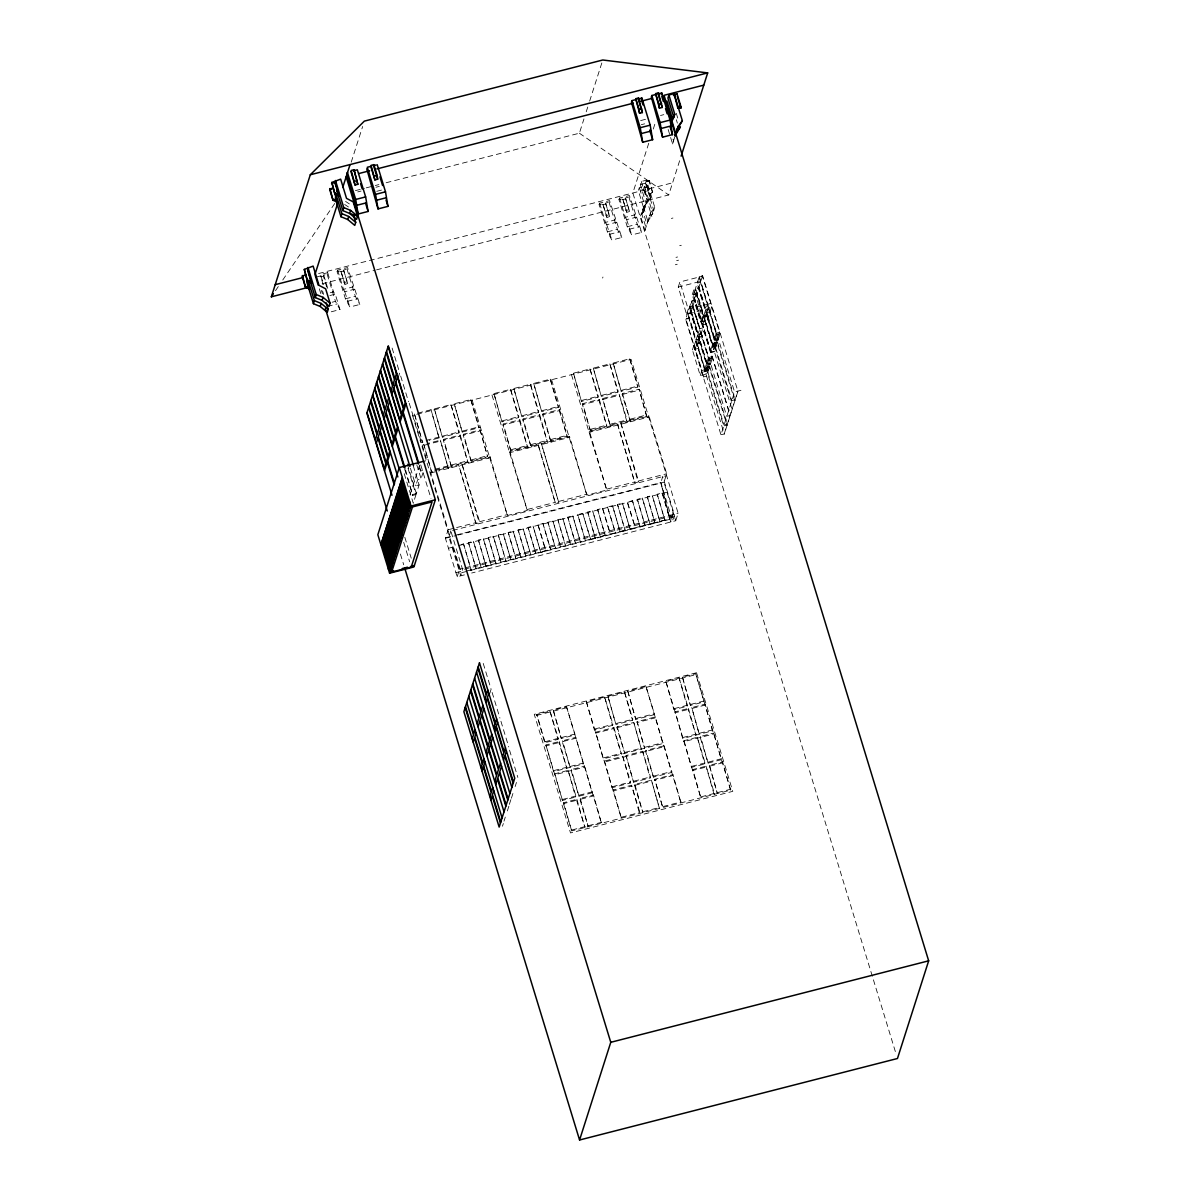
<?xml version="1.0" encoding="UTF-8"?>
<svg xmlns="http://www.w3.org/2000/svg" width="1200" height="1200" viewBox="0 0 1200 1200"><rect width="100%" height="100%" fill="white"/><g stroke="black" fill="none" stroke-linecap="round" stroke-linejoin="round"><path stroke-width="0.75" stroke-dasharray="5 3.75" d="M644.94 230.445L650.52 212.91L654.735 207.27L646.455 180.165L641.28 181.485L640.305 184.545L646.185 203.775L642.48 209.895L646.89 224.34L648.57 219.015L652.785 213.375L644.505 186.27L639.33 187.59L638.355 190.65L644.235 209.88L640.53 216L644.94 230.445L645.915 227.385L641.505 212.955L645.21 206.835L639.33 187.59M670.605 137.505L672.57 143.925L675.225 135.54M528.09 527.37L535.83 553.695L528.09 527.37L533.07 526.095L540.795 552.42L545.925 550.635L538.035 524.82L542.97 523.545L550.695 549.885L542.97 523.545M351.225 162.18L362.64 126.48M322.965 284.64L320.925 275.865L317.25 276.81M326.7 287.04L323.385 276.18L323.715 275.16L327.18 274.26L327.69 272.67L319.41 274.8M337.11 271.725L337.62 270.135L347.565 267.585L359.82 304.455L349.89 307.005L345.405 298.815L337.11 271.725L340.785 270.78L344.94 284.325L347.715 283.62L343.575 270.06L347.055 269.175L347.565 267.585M344.94 284.325L340.785 270.78M347.715 283.62L343.575 270.06M398.07 377.955L399.69 372.855L391.365 345.615M409.215 403.26L427.02 460.455L423.6 461.325M417.795 413.145L431.04 409.74L439.065 437.985L429.12 440.52M434.37 408.87L442.365 437.13L458.955 432.885L459.285 431.865L450.96 404.61L434.37 408.87L442.365 437.13M410.085 494.82L419.64 464.895M408 468.345L416.025 494.565L412.71 495.42L405.555 469.92M413.235 465.675L419.115 484.905L415.8 485.745L417.75 479.64L421.065 478.8L423.825 470.16L420.51 471L418.905 465.75M420.51 471L419.235 464.745M416.025 494.565L413.265 503.22L403.635 471.75M413.04 494.4L416.355 493.56L419.115 484.905M439.065 437.985L431.04 409.74M450.96 404.61L458.955 432.885M434.64 470.22L447.885 466.83L440.355 440.205L427.11 443.595M431.82 472.68L432.15 471.63M470.775 399.555L478.8 427.8L479.115 426.81L470.775 399.555L454.23 403.8L462.24 432.045L480.45 427.365M443.355 440.34L443.67 439.32L460.26 435.075L467.775 461.73L451.185 465.975L443.355 440.34L459.945 436.08L460.26 435.075M447.885 466.83L440.355 440.205M448.365 468.435L448.71 467.385M451.185 465.975L443.67 439.32M462.24 432.045L454.23 403.8M451.68 467.58L452.01 466.53M463.215 435.24L463.545 434.22L480.105 429.975L487.62 456.645L471.06 460.89L463.215 435.24L481.44 430.575M438.765 469.935L458.655 464.835L475.965 523.59L479.265 522.735L479.595 521.715L461.955 464.01L490.095 456.81L507.405 515.52L527.28 510.435L509.955 451.71L538.11 444.495L555.42 503.22L558.735 502.365L541.41 443.655L569.565 436.44L586.875 495.15L606.75 490.065L589.44 431.34L617.565 424.125L634.875 482.85L638.19 481.995L638.52 480.975L620.88 423.285L649.035 416.055L666.675 473.76L663.975 482.25L675.735 520.725L471.66 573.03M461.955 464.01L479.265 522.735M468.27 463.335L468.6 462.315M464.415 574.89L457.17 576.75L445.41 538.275L448.14 529.755L430.485 472.05L437.115 470.355M480.105 429.975L487.62 456.645M471.06 460.89L463.545 434.22M471.555 462.495L471.87 461.475M493.965 393.585L501.975 421.845L518.535 417.615L518.865 416.595L510.525 389.34L493.965 393.585L501.975 421.845M450.81 530.895L448.89 536.925L460.74 575.685L462.66 569.67L450.81 530.895L447.495 531.75M386.13 182.745L579.39 133.2L583.95 118.92M586.23 111.78L589.095 102.855M589.665 101.07L602.775 60M488.115 458.25L488.43 457.23M510.525 389.34L518.535 417.615M490.095 456.81L489.765 457.83L438.435 470.985M463.53 543.915L471.255 570.255L463.53 543.915L458.55 545.19M513.84 388.5L521.85 416.76L538.41 412.515L538.725 411.495L530.4 384.255L513.84 388.5L521.85 416.76M502.965 425.055L503.28 424.035L519.84 419.79L527.355 446.46L510.795 450.705L502.965 425.055L519.51 420.81L519.84 419.79M457.17 576.75L459.555 569.265L421.83 445.86L440.04 441.18M468.495 542.64L476.22 568.98L468.495 542.64L473.46 541.365L481.185 567.705L473.46 541.365M475.965 523.59L458.655 464.835M478.425 540.09L486.15 566.43L478.425 540.09L483.39 538.815L491.13 565.155L483.39 538.815M530.4 384.255L538.41 412.515M509.955 451.71L509.64 452.73L569.235 437.445L569.565 436.44M510.795 450.705L503.28 424.035M533.7 383.43L541.71 411.66L558.27 407.415L558.585 406.44L550.26 379.185L533.7 383.43L541.71 411.66M522.825 419.97L523.155 418.95L539.715 414.705L547.23 441.36L530.67 445.605L522.825 419.97L539.385 415.725L539.715 414.705M488.355 537.555L496.095 563.88L488.355 537.555L493.32 536.28L501.06 562.605L493.32 536.28M599.1 204.75L599.61 203.16L609.54 200.61L621.81 237.495L611.88 240.045L607.395 231.855L599.1 204.75L602.775 203.805L606.93 217.365L609.705 216.645L605.565 203.1L609.045 202.2L609.54 200.61M606.93 217.365L602.775 203.805M498.3 535.005L506.025 561.33L498.3 535.005L503.265 533.73L510.99 560.07L503.265 533.73M609.705 216.645L605.565 203.1M527.85 448.065L528.165 447.045M550.26 379.185L558.27 407.415M530.67 445.605L523.155 418.95M531.15 447.21L531.48 446.19M542.7 414.87L543.015 413.85L559.575 409.605L567.09 436.275L550.53 440.52L542.7 414.87L559.26 410.625L559.575 409.605M508.23 532.455L515.955 558.795L508.23 532.455L513.195 531.18L520.935 557.52L513.195 531.18M538.11 444.495L555.42 503.22M618.975 199.65L619.485 198.06L629.415 195.525L641.685 232.395L631.755 234.945L627.255 226.755L618.975 199.65L622.65 198.72L626.79 212.265L629.58 211.545L625.44 198L628.905 197.115L629.415 195.525M541.41 443.655L558.735 502.365M626.79 212.265L622.65 198.72M518.16 529.905L525.9 556.245L518.16 529.905L523.125 528.63L530.865 554.97L523.125 528.63M629.58 211.545L625.44 198M547.71 442.965L548.04 441.945M550.53 440.52L543.015 413.85M551.025 442.125L551.355 441.105M573.465 373.185L581.46 401.475L597.99 397.245L598.335 396.195L589.995 368.94L573.465 373.185L581.46 401.475M648.735 143.265L632.85 192.99L895.83 1053.135M653.28 129.045L655.545 121.95M644.505 186.27L643.53 189.315L638.355 190.65M650.52 212.91L649.545 215.955L653.76 210.315L645.48 183.21L646.455 180.165M538.035 524.82L545.76 551.145M647.205 187.35L647.475 186.48L644.16 187.335L648.03 201.735L643.89 188.19L647.205 187.35L650.52 198.195L648.03 201.735M649.155 181.245L649.425 180.375L646.11 181.23L649.98 195.63L645.84 182.085L649.155 181.245L652.47 192.09L649.98 195.63M567.585 437.88L567.915 436.86M589.995 368.94L597.99 397.245M640.53 216L641.505 212.955M642.48 209.895L647.16 200.73L646.185 203.775M593.295 368.13L601.305 396.39L617.865 392.145L618.195 391.125L609.855 363.885L593.295 368.13L601.305 396.39M642.42 213.825L643.395 210.765M644.37 207.72L645.345 204.66M489.825 693.3L491.115 689.22L482.79 661.98M644.235 209.88L645.21 206.835M582.435 404.685L582.765 403.635L599.31 399.39L606.81 426.09L590.28 430.335L582.435 404.685L598.98 400.44L599.31 399.39M650.52 198.195L647.475 186.48M652.47 192.09L649.425 180.375M547.935 522.285L555.66 548.61L547.935 522.285L552.9 521.01L560.64 547.335L552.9 521.01M540.795 552.42L533.07 526.095M672.57 143.925L673.545 140.865L672.075 136.05M647.595 222.06L652.785 213.375M653.76 210.315L654.735 207.27M557.865 519.735L565.605 546.06L557.865 519.735L562.83 518.46L570.57 544.785L562.83 518.46M609.855 363.885L617.865 392.145M589.44 431.34L589.11 432.36L648.72 417.075L649.035 416.055M590.28 430.335L582.765 403.635M590.76 431.94L591.09 430.92M613.17 363.03L621.18 391.29L637.755 387.045L638.07 386.025L629.745 358.785L613.17 363.03L621.18 391.29M622.485 393.48L630 420.15L622.155 394.5L622.485 393.48L639.06 389.235L646.575 415.905L610.125 425.235L602.625 398.55L619.185 394.305L627.015 419.94L626.685 420.99L619.185 394.305M376.575 269.835L668.715 194.955L680.535 157.935M567.795 517.185L575.535 543.51L567.795 517.185L572.775 515.91L580.5 542.25L572.775 515.91M582.705 513.36L590.595 539.19L582.705 513.36L577.74 514.635L585.465 540.975M607.305 427.695L607.635 426.675M629.745 358.785L637.755 387.045M610.125 425.235L602.625 398.55M610.62 426.84L610.935 425.82M587.67 512.085L595.41 538.425L587.67 512.085L592.635 510.825L600.375 537.15L592.635 510.825M617.565 424.125L634.875 482.85M620.88 423.285L638.19 481.995M585.465 540.975L577.74 514.635M597.6 509.55L605.34 535.875L597.6 509.55L602.565 508.275L610.47 534.09M627.18 422.595L627.495 421.575M646.575 415.905L639.06 389.235M709.38 765.285L717.39 793.56L709.38 765.285L722.64 761.895L730.635 790.155L571.68 830.91L536.73 714.48L549.975 711.09L558.3 738.33L557.985 739.35L544.74 742.755L536.73 714.48M602.565 508.275L610.305 534.6L615.435 532.815L607.545 507L612.51 505.725L620.235 532.065L612.51 505.725M630.48 421.755L630.81 420.735M504 821.16L505.29 817.095M509.355 804.375L510.975 799.29M502.47 826.23L503.34 823.515M507.345 810.96L509.13 805.365M511.41 798.24L513.195 792.645M515.145 786.54L516.45 782.46M607.545 507L615.435 532.83M678.255 287.07L679.875 281.97L702.435 276.195L710.775 303.435L709.14 308.535L686.58 314.325L678.255 287.07L700.815 281.28M549.975 711.09L557.985 739.35M617.505 504.45L625.245 530.775L617.505 504.45L622.47 503.175L630.21 529.5L622.47 503.175M553.29 710.235L561.3 738.51L574.545 735.105L574.86 734.085L566.535 706.845L553.29 710.235L561.3 738.51M647.055 417.495L647.385 416.49M546.045 744.93L545.715 745.95L558.96 742.56L559.29 741.54L546.045 744.93L553.56 771.6L583.365 763.965L575.82 737.355L562.575 740.76L562.275 741.705L570.12 767.355L562.575 740.76M692.25 294.69L693.885 289.605L698.535 288.405L706.86 315.66L705.24 320.745L700.59 321.93L692.25 294.69L696.915 293.49L705.24 320.745M686.58 314.325L688.215 309.225L679.875 281.97M693.495 294.375L695.115 289.29L703.455 316.53L701.925 321.585L693.435 294.855L728.715 410.25L732.03 409.41L695.22 289.26L699.285 276.54L702.6 275.685L737.94 391.29L724.29 434.025L720.915 434.67M632.415 500.625L640.14 526.95L632.415 500.625L627.285 502.41L635.34 527.715M740.955 390.3L734.565 391.935L720.975 434.88L685.635 319.275L691.485 300.96L694.8 300.105L730.08 415.515L726.765 416.355L691.485 300.96M702.6 275.685L688.95 318.42L685.635 319.275M566.535 706.845L601.485 823.26L593.49 795L580.245 798.39L579.915 799.41L588.24 826.665L580.245 798.39M637.38 499.35L645.105 525.675L637.38 499.35L642.345 498.075L650.07 524.415L642.345 498.075M554.865 773.79L562.38 800.445L575.625 797.055L575.94 796.035L568.11 770.385L554.865 773.79L554.535 774.81L584.34 767.16L584.67 766.155L571.425 769.545L571.095 770.565L578.94 796.2L592.185 792.81L584.67 766.155M700.59 321.93L702.21 316.845L693.885 289.605M692.415 349.905L694.05 344.82L700.05 343.275L707.895 368.925L706.26 374.01L700.26 375.555L692.415 349.905L698.43 348.375L700.05 343.275M701.835 321.615L703.455 316.53M699.075 340.08L697.44 345.165L694.125 346.005L695.76 340.92L699.075 340.08L690.735 312.825L687.42 313.68L724.29 434.025M696.075 339.9L697.71 334.815L689.37 307.575L692.685 306.72L701.025 333.975L699.39 339.06L696.075 339.9L687.75 312.66L691.065 311.805L699.39 339.06M703.875 315.495L705.51 310.395L697.17 283.155L700.485 282.3L708.81 309.555L707.19 314.64L703.875 315.495L695.55 288.24L698.865 287.4L707.19 314.64M647.31 496.8L655.035 523.14L647.31 496.8L652.275 495.525L660.015 521.865L652.275 495.525M696.735 344.13L695.115 349.215L702.945 374.865L704.58 369.78M706.035 368.325L723.69 426.03L726.99 425.175L709.35 367.47L704.895 368.76L697.065 343.11L698.685 338.025L702 337.17L709.845 362.82L708.21 367.905L700.38 342.27L702 337.17M699.015 337.005L700.635 331.92L703.95 331.065L711.795 356.715L710.16 361.8L706.845 362.655L699.015 337.005L702.33 336.165L703.95 331.065M702.81 324.825L704.43 319.74L707.85 318.87L715.68 344.505L714.06 349.59L710.655 350.46L702.81 324.825L706.23 323.94L711.75 306.645L708.435 307.5L706.815 312.585L714.645 338.235L717.96 337.38M712.59 344.37L704.76 318.72L706.38 313.635L709.8 312.765L717.63 338.4L714.225 339.285L712.59 344.37L717.15 343.065L734.79 400.755L731.475 401.61L713.835 343.905M689.805 306.525L698.13 333.78L699.765 328.68L691.32 301.47L694.635 300.615L702.975 327.87L701.34 332.955L698.025 333.795L689.7 306.555L693.015 305.7M586.395 701.745L594.405 730.02L612.615 725.34L612.945 724.335L604.62 697.08L586.395 701.745L621.36 818.175L613.35 789.9L631.56 785.235L639.9 812.49L639.57 813.495L631.56 785.235M575.82 737.355L575.52 738.315L562.275 741.705M559.29 741.54L566.805 768.21L558.96 742.56M568.11 770.385L575.625 797.055M674.49 516.645L669.51 517.92L660.825 482.595L662.745 476.565L674.595 515.34L672.675 521.355L660.825 482.595L454.32 535.53M657.24 494.25L664.98 520.59L657.24 494.25L662.205 492.99L669.945 519.315L461.325 572.79L453.42 546.975M662.205 492.99L670.755 521.985L673.155 514.515L672.33 511.845M563.655 802.695L563.355 803.655L576.6 800.265L576.9 799.305L563.655 802.695L571.68 830.91M700.26 375.555L701.88 370.47L694.05 344.82M704.895 368.76L706.53 363.675L698.685 338.025M706.845 362.655L708.48 357.57L700.635 331.92M710.655 350.46L712.275 345.39L704.43 319.74M714.645 338.235L716.28 333.135L708.435 307.5M711.75 306.645L719.595 332.295L716.01 343.485L708.165 317.85L704.76 318.72M604.62 697.08L612.615 725.34M595.71 732.24L595.395 733.215L613.605 728.55L613.92 727.56L595.71 732.24L603.225 758.865L662.835 743.58L655.305 716.955L637.095 721.62L644.625 748.26L637.095 721.62M607.92 696.24L615.93 724.5L632.49 720.255L632.82 719.235L624.48 691.995L607.92 696.24L615.93 724.5M578.94 796.2L571.425 769.545M675.735 520.725L678.12 513.24L631.08 359.37L412.515 415.395L420.84 442.65L427.47 440.955M624.48 691.995L632.49 720.255M593.49 795L593.16 796.02L579.915 799.41M604.53 761.055L612.045 787.71L630.255 783.045L630.585 782.025L622.74 756.39L604.53 761.055L604.215 762.075L663.81 746.79L664.14 745.77L645.93 750.45L645.6 751.455L653.445 777.105L671.655 772.44L664.14 745.77M627.78 691.17L635.805 719.4L654.015 714.735L654.33 713.745L646.005 686.505L627.78 691.17L635.805 719.4M576.9 799.305L584.94 827.505L576.6 800.265M617.22 726.72L624.75 753.345L616.905 727.71L617.22 726.72L633.78 722.475L641.31 749.1L633.78 722.475M613.92 727.56L621.435 754.2L613.605 728.55M724.23 433.83L737.88 391.095M622.74 756.39L630.255 783.045M646.005 686.505L680.97 802.89L672.96 774.63L654.75 779.295L662.76 807.555L654.75 779.295M613.35 789.9L613.035 790.92L631.245 786.255M626.055 755.535L633.57 782.205L650.13 777.96L650.46 776.94L642.615 751.29L626.055 755.535L633.57 782.205M642.615 751.29L650.13 777.96M665.88 681.375L673.89 709.65L687.135 706.245L687.45 705.225L679.125 677.985L665.88 681.375L700.83 797.805L692.82 769.56L706.065 766.17L714.39 793.41L714.075 794.4L706.065 766.17M655.305 716.955L654.99 717.945L636.78 722.61M634.875 784.425L642.885 812.655L634.56 785.4L634.875 784.425L651.42 780.18L659.445 808.41L651.42 780.18M679.125 677.985L687.135 706.245M682.44 677.13L690.435 705.405L703.68 702L704.01 700.98L695.685 673.74L682.44 677.13L690.435 705.405M653.445 777.105L645.93 750.45M675.195 711.825L674.865 712.845L688.11 709.455L688.44 708.435L675.195 711.825L682.71 738.495L712.5 730.86L704.985 704.19L691.74 707.58L699.255 734.25L691.74 707.58M730.635 790.155L695.685 673.74M672.96 774.63L672.63 775.65L654.42 780.315M684.015 740.685L691.53 767.34L704.775 763.95L705.09 762.93L697.26 737.28L684.015 740.685L683.685 741.705L713.49 734.055L713.805 733.035L700.56 736.44L700.245 737.46L708.075 763.095L721.335 759.705L713.805 733.035M704.985 704.19L704.67 705.21L691.425 708.6M688.44 708.435L695.955 735.105L688.11 709.455M697.26 737.28L704.775 763.95M692.82 769.56L692.505 770.55L705.75 767.16M708.075 763.095L700.56 736.44M722.64 761.895L722.31 762.915L709.065 766.305M602.61 278.055L602.97 277.035M275.49 290.7L278.61 286.11M282.765 279.99L334.725 203.505M650.25 194.775L652.74 191.235M648.3 200.88L650.79 197.34M590.595 539.19L595.56 537.915M600.54 536.64L605.505 535.365M620.4 531.555L625.395 530.265M630.375 528.99L635.34 527.715L627.435 501.9M640.305 526.455L645.27 525.165M650.235 523.905L655.2 522.63M660.18 521.355L665.145 520.08M355.425 190.62L364.455 188.295M366.255 187.845L373.485 185.985M375.285 185.52L378.9 184.59M357.75 191.91L361.065 191.055M375.975 187.245L379.275 186.39M640.635 120.585L645.6 119.31M660.51 115.5L663.81 114.645M376.68 191.325L383.31 189.615M641.34 124.665L644.655 123.825M640.305 184.545L645.48 183.21M318.57 273.555L672.585 182.805M320.595 276.885L323.385 276.18M340.47 271.8L343.245 271.08M602.46 204.825L605.235 204.105M622.32 199.74L625.11 199.02M322.14 283.785L374.76 270.3M343.785 282.66L346.575 281.94M605.775 215.685L608.565 214.965M625.65 210.585L628.425 209.88M330.255 292.755L333.57 291.915L335.55 295.11L339.96 309.555L330.03 312.105M337.62 270.135L343.5 289.365L353.445 286.815M599.61 203.16L605.49 222.39L615.435 219.855M619.485 198.06L625.365 217.305L635.295 214.755M329.865 295.545L334.83 294.27M343.5 289.365L344.76 291.735L354.69 289.185M605.49 222.39L606.75 224.76L616.68 222.21M625.365 217.305L626.625 219.66L636.555 217.125M332.16 302.22L335.46 301.365L339.96 309.555M345.405 298.815L355.335 296.28L359.82 304.455M607.395 231.855L617.325 229.305L621.81 237.495M627.255 226.755L637.2 224.205L641.685 232.395M327.36 306.45L337.305 303.9M347.235 301.35L357.165 298.815M609.225 234.39L619.155 231.84M629.1 229.29L639.03 226.74M671.4 218.43L672.945 218.025M679.725 245.67L681.285 245.28M675.99 257.385L677.535 256.98M676.665 260.67L678.525 260.19M675.36 264.735L677.22 264.255M693.435 294.855L696.75 294M688.215 309.225L710.775 303.435M705.51 310.395L708.81 309.555M706.815 312.585L710.115 311.745M702.21 316.845L706.86 315.66M702.975 327.87L699.66 328.71L691.425 301.44M697.71 334.815L701.025 333.975M716.28 333.135L719.595 332.295M716.76 334.74L720.075 333.9M697.065 343.11L700.38 342.27M715.14 339.84L718.455 338.985M714.81 340.86L718.125 340.005M712.275 345.39L715.68 344.505M713.19 345.945L716.505 345.09M712.86 346.965L716.175 346.11M711.24 352.05L714.555 351.195M708.48 357.57L711.795 356.715M708.96 359.16L712.275 358.32M706.53 363.675L709.845 362.82M707.34 364.26L710.655 363.405M707.01 365.265L710.325 364.425M426.135 440.385L439.38 436.995M442.695 436.11L459.285 431.865M462.555 431.055L479.115 426.81M502.305 420.84L518.865 416.595M522.165 415.74L538.725 411.495M542.025 410.685L558.585 406.44M581.79 400.425L598.335 396.195M601.635 395.37L618.195 391.125M621.495 390.285L638.07 386.025M701.88 370.47L707.895 368.925M705.39 370.365L708.705 369.51M705.06 371.385L708.375 370.53M602.28 399.6L618.84 395.355M622.155 394.5L638.73 390.255M451.515 464.97L468.105 460.71M471.39 459.87L487.95 455.625M511.125 449.685L527.685 445.44M530.985 444.585L547.545 440.34M550.86 439.5L567.42 435.255M590.61 429.285L607.155 425.04M610.455 424.185L627.015 419.94M630.315 419.13L646.89 414.885M434.955 469.245L448.2 465.84M430.155 473.1L436.785 471.405M448.14 529.755L476.295 522.54M479.595 521.715L507.735 514.5M527.595 509.415L555.75 502.2M559.065 501.345L587.205 494.13M607.08 489.045L635.205 481.83M638.52 480.975L666.675 473.76M452.625 530.43L666.06 475.725M445.575 537.765L452.505 535.995M445.41 538.275L456.255 535.5M458.055 535.035L663.975 482.25M448.455 548.25L456.735 546.12M458.4 545.7L667.02 492.225M459.555 569.265L463.185 568.35M464.985 567.885L678.12 513.24M464.475 569.205L674.595 515.34M455.925 572.67L460.89 571.395M466.455 571.02L670.11 518.805L660.825 482.595M536.4 715.5L695.355 674.76M545.055 741.735L558.3 738.33M561.615 737.49L574.86 734.085M594.735 729L612.945 724.335M616.26 723.48L632.82 719.235M636.12 718.425L654.33 713.745M674.205 708.63L687.45 705.225M690.765 704.385L704.01 700.98M616.905 727.71L633.465 723.465M553.875 770.58L567.12 767.19M603.54 757.875L621.75 753.21M625.065 752.37L641.625 748.125M644.94 747.27L663.15 742.605M683.025 737.475L696.27 734.085M699.585 733.23L712.83 729.84M570.42 766.395L583.665 763.005M562.695 799.425L575.94 796.035M579.255 795.195L592.5 791.79M612.375 786.705L630.585 782.025M633.9 781.185L650.46 776.94M653.76 776.085L671.985 771.42M691.845 766.32L705.09 762.93M708.405 762.075L721.65 758.685M634.56 785.4L651.105 781.155M571.995 829.95L585.24 826.56M588.57 825.645L601.815 822.24M621.69 817.155L639.9 812.49M643.2 811.665L659.76 807.42M663.075 806.535L681.285 801.87M701.145 796.815L714.39 793.41M717.72 792.54L730.965 789.135M345.585 201.42L349.365 203.925M344.655 204.465L348.435 206.97M579.39 133.2L668.715 194.955M626.625 219.66L631.755 234.945M606.75 224.76L611.88 240.045M344.76 291.735L349.89 307.005M676.275 113.295L678.345 120.075M676.335 119.745L677.37 123.12M668.16 129.48L670.125 135.9M699.285 276.54L734.625 392.13M699.12 277.05L707.46 304.29L705.825 309.39L697.5 282.135M706.38 313.635L714.225 339.285M706.23 323.94L714.06 349.59M697.44 345.165L689.115 317.91L685.8 318.765L694.125 346.005M698.43 348.375L706.26 374.01M641.28 181.485L651.81 216.42M643.455 206.85L647.865 221.28M628.905 197.115L637.2 224.205M609.045 202.2L617.325 229.305M598.98 400.44L606.81 426.09M571.47 374.655L606.75 490.065M551.595 379.755L586.875 495.15M559.26 410.625L567.09 436.275M539.385 415.725L547.23 441.36M519.51 420.81L527.355 446.46M491.985 395.025L527.28 510.435M472.125 400.125L507.405 515.52M459.945 436.08L467.775 461.73M400.68 376.065L408.51 401.715M492.105 692.43L499.935 718.08M500.925 721.275L508.755 746.925M509.535 750.18L517.86 777.435M420.735 464.895L430.98 498.375M416.79 464.805L421.065 478.8M410.46 468.27L415.8 485.745M407.265 463.83L416.355 493.56M347.055 269.175L355.335 296.28M404.7 469.185L412.71 495.42M327.69 272.67L333.57 291.915M327.18 274.26L335.46 301.365M404.82 537.24L411.24 558.21M323.715 275.16L327.855 288.705M403.71 542.355L409.635 561.75M320.925 275.865L323.505 284.34M322.56 290.955L323.64 294.45M321.39 290.37L322.425 293.745M319.335 288.825L320.97 294.195M400.41 554.025L403.71 564.78M414.48 413.985L422.505 442.23L414.48 413.985M423.795 444.45L431.325 471.075L423.795 444.45M709.125 358.665L703.275 376.98L706.59 376.125L712.44 357.81L709.125 358.665M716.925 334.23L711.075 352.545L714.39 351.705L720.24 333.39L716.925 334.23M717.48 342.045L714.165 342.885L731.805 400.59L735.12 399.735L717.48 342.045M709.68 366.465L706.365 367.305L724.005 425.01L727.32 424.155L709.68 366.465M696.525 672.735L534.255 714.33L570.525 832.935L732.78 791.34L696.525 672.735"/><path stroke-width="1.5" d="M394.875 553.125L397.065 544.56L389.175 518.73L390.825 518.31M394.53 501.96L402.42 527.775L390.075 571.665L393.555 570.78M394.92 554.37L396.42 549.06M397.425 545.505L402.42 527.775L390.075 571.665L381.36 543.165L383.025 542.745L383.505 541.215M305.73 274.65L302.16 276.36L305.475 287.22L309.615 289.05L304.29 269.415L313.125 266.1L319.005 285.345L325.65 288.81L330.06 303.24L329.13 306.285L322.11 300.39L315.3 297.585L310.125 280.65M304.29 269.415L309.615 289.05M336.6 190.29L342.825 210.615L349.635 213.435L356.655 219.33L357.525 216.075L353.175 201.84L346.53 198.375L340.65 179.145L331.815 182.46L337.125 202.095L333 200.25L329.67 189.39L333.255 187.695M335.13 181.605L339 196.005L334.875 194.16L331.815 182.46M334.53 183.525L334.86 182.46L331.545 183.315M305.475 287.22L302.415 275.505M333 200.25L329.94 188.535M334.875 194.16L335.13 193.32L339.27 195.15M311.745 282.12L307.62 280.275L307.35 281.13L311.49 282.975L307.605 268.56M326.235 302.91L328.2 309.33L327.255 312.375L320.235 306.48L313.425 303.675L314.37 300.63L308.145 280.305M315.3 297.585L316.245 294.54L307.95 267.435M353.745 215.955L355.71 222.36L354.78 225.405L347.76 219.51L340.95 216.705L341.88 213.66L335.67 193.335M342.825 210.615L343.755 207.57L335.475 180.48M320.235 306.48L321.18 303.435L314.37 300.63M322.11 300.39L323.055 297.345L316.245 294.54M347.76 219.51L348.69 216.48L341.88 213.66M350.565 210.39L349.635 213.435L357.525 216.075L350.565 210.39L343.755 207.57M675.045 136.17L678.135 126.42L682.365 120.765L674.07 93.675L668.895 94.995L667.92 98.055L673.8 117.285L672.6 119.91M307.62 287.52L271.335 296.82L310.305 174.765L364.35 121.125L602.775 60L707.685 72.9L681.105 156.165M337.635 203.43L314.955 274.485L318.24 285.24M342.75 187.455L350.055 164.58M357.825 184.305L354 169.74L351.21 170.445L355.035 185.01L357.825 184.305L354 169.74M390.795 391.485L396.645 373.17M391.785 394.695L397.635 376.38M384.51 470.79L390.36 452.475M392.31 446.37L398.16 428.055M400.11 421.95L405.96 403.635M423.6 461.325L399.285 467.565L377.835 534.72L389.595 573.195L413.91 566.955L435.36 499.8L388.32 345.93L366.87 413.085L391.995 495.27M380.88 544.695L402.33 477.525M395.265 551.565L387.9 527.475L388.395 525.945M388.35 569.115L388.83 567.585L391.41 567.045M409.305 503.475L409.8 501.96M409.74 504.885L389.265 568.98L390.915 568.56M389.595 573.195L411.045 506.025L399.285 467.565M635.43 99.72L631.95 100.62L631.44 102.21L642.69 142.26L652.635 139.71L650.175 125.16L641.88 98.07L638.205 99.015L642.36 112.56L639.57 113.28L635.745 98.7L638.535 97.995L642.36 112.56M638.205 99.015L638.535 97.995M641.88 98.07L641.385 99.66L642.99 104.895M655.29 94.635L651.825 95.52L651.315 97.11L662.565 137.16L672.495 134.625L670.035 120.075L661.755 92.97L658.08 93.915L662.22 107.46L659.43 108.18L655.62 93.615L658.41 92.895L662.22 107.46M658.08 93.915L658.41 92.895M661.245 94.56L661.755 92.97M665.985 104.13L666.96 101.07L672.3 118.56M673.74 94.74L677.04 93.885L681.195 107.43L677.88 108.285L674.07 93.675M677.04 93.885L673.455 95.595M472.215 738.915L473.505 734.85L465.18 707.595M475.14 729.765L473.835 733.83L465.51 706.575M477.09 723.66L478.875 718.05L470.535 690.81M482.94 705.33L481.14 710.94L472.815 683.685M484.89 699.225L486.18 695.16L477.855 667.92M487.815 690.075L486.51 694.14L478.185 666.9M473.19 742.125L474.495 738.06L482.325 763.695M476.115 732.96L474.81 737.04L482.655 762.675M478.065 726.855L479.85 721.26L487.695 746.91M483.915 708.54L482.13 714.135L489.96 739.785M485.865 702.435L487.17 698.37L495 724.005M488.79 693.285L487.485 697.35L495.33 723M673.8 117.285L674.775 114.225L668.895 94.995M681.195 107.43L680.91 108.3L677.295 96.435M678.135 126.42L677.16 129.465L682.365 120.765M481.035 767.775L483.96 758.61M485.91 752.505L491.76 734.19M493.71 728.085L496.635 718.92M482.01 770.97L484.935 761.82M486.885 755.715L492.735 737.4M494.685 731.295L497.61 722.13M489.855 796.62L491.145 792.555L483.315 766.905M492.78 787.455L491.475 791.535L483.63 765.885M494.73 781.35L496.515 775.755L488.67 750.12M500.58 763.035L498.78 768.63L490.95 742.995M502.53 756.93L503.82 752.865L495.99 727.215M505.455 747.78L504.15 751.845L496.305 726.195M490.83 799.83L492.135 795.75L500.46 823.005M493.755 790.665L492.45 794.73L500.79 821.985M495.705 784.56L497.49 778.965L505.83 806.205M501.555 766.245L499.77 771.84L508.095 799.095M503.505 760.14L504.81 756.075L513.135 783.315M506.43 750.975L505.125 755.055L513.465 782.295M703.785 85.125L664.05 95.31L928.665 960.825L897.465 1058.505L579.57 1140L610.77 1042.305L346.155 176.79M674.775 114.225L671.07 120.345M271.335 296.82L273.405 293.76M677.88 108.285L680.37 104.745M329.67 189.39L332.985 188.535M310.305 174.765L707.685 72.9M353.67 170.745L357.345 169.815L365.64 196.905L368.1 211.455L358.155 214.005L346.905 173.94L347.415 172.35L355.695 199.455L358.155 214.005M375.99 165.03L373.545 165.66L377.685 179.205L374.895 179.925L370.755 166.38L367.29 167.265L375.57 194.37L378.03 208.905L387.96 206.37L385.5 191.82L377.22 164.715M358.8 173.55L369.63 170.775M376.86 168.93L633.345 103.17M640.575 101.325L651.405 98.55M354.54 181.305L357.315 180.6M374.4 176.22L377.19 175.5L373.875 164.64L371.085 165.36L374.895 179.925M639.57 113.28L639.075 109.56L641.85 108.855M659.43 108.18L658.935 104.475L661.725 103.755M355.695 199.455L365.64 196.905M375.57 194.37L385.5 191.82M642.69 142.26L640.245 127.71L650.175 125.16M662.565 137.16L660.105 122.625L670.035 120.075M356.46 205.38L366.39 202.83M376.32 200.295L386.25 197.745M640.995 133.635L650.925 131.085M660.855 128.55L670.8 126M275.22 284.67L302.31 277.725M402.525 481.68L400.86 482.115L408.765 507.93L410.415 507.51M402.03 483.21L400.38 483.63L408.27 509.46M401.55 484.74L399.885 485.16L407.79 510.99M398.625 493.89L396.96 494.325L404.865 520.14L406.515 519.72M397.65 496.95L395.985 497.37L403.89 523.2L405.54 522.78M397.155 498.48L395.505 498.9L403.395 524.73M396.675 500.01L395.01 500.43L402.915 526.245L404.565 525.825M395.7 503.055L394.035 503.475L401.94 529.305M411.045 506.025L435.36 499.8M393.255 510.675L391.605 511.095L399.495 536.925M392.775 512.205L391.125 512.625L399.015 538.455L400.665 538.035M391.8 515.25L390.15 515.685L398.04 541.5L399.69 541.08M407.985 515.145L406.32 515.565L398.43 489.75M407.01 518.19L405.345 518.625L397.455 492.795M388.875 524.415L387.225 524.835L395.115 550.665M387.9 527.475L386.25 527.895L394.14 553.71L395.79 553.29M387.405 529.005L385.755 529.425L393.645 555.255M386.925 530.535L385.26 530.955L393.165 556.77L394.815 556.35M386.43 532.05L384.78 532.485L392.67 558.3M385.95 533.58L384.285 534.015L392.19 559.83M402.135 533.445L400.47 533.88L392.58 508.05M399.99 535.395L401.64 534.975L393.75 509.145M384 539.685L382.335 540.12L390.495 567.165M397.26 548.715L395.595 549.135L387.705 523.32M392.385 563.985L390.72 564.405L382.83 538.59M390.24 565.935L391.89 565.515L390.315 560.34M402.24 568.545L407.445 567.21M410.925 566.325L414.405 565.425M610.77 1042.305L928.665 960.825M333.255 199.395L337.395 201.24M305.745 286.365L309.87 288.195M348.69 216.48L355.71 222.36M323.055 297.345L330.06 303.24M321.18 303.435L328.2 309.33M671.565 121.95L675.48 134.79M666.525 105.87L670.8 119.865M661.785 96.315L663.39 101.55M665.52 108.555L667.125 113.79M670.05 126.6L672.495 134.625M655.62 93.615L658.935 104.475M651.825 95.52L660.105 122.625M649.695 130.095L652.635 139.71M635.745 98.7L639.075 109.56M631.95 100.62L640.245 127.71M379.92 176.805L382.59 185.535M386.01 199.95L387.96 206.37M366.78 168.855L378.03 208.905M360.585 183.645L362.19 188.88M365.64 203.43L368.1 211.455M350.895 171.465L355.035 185.01M388.155 346.44L396.48 373.68M397.47 376.89L405.3 402.54L403.68 407.625L395.835 381.975M335.385 184.155L339 196.005M386.535 351.525L394.86 378.78M386.205 352.545L394.53 379.785M395.52 382.995L403.35 408.645L401.73 413.745L393.885 388.095M403.2 412.29L418.695 462.99M402.87 413.295L418.365 464.01M335.58 197.01L337.125 202.095M384.57 357.645L392.91 384.885M335.25 198.075L340.95 216.705M384.255 358.65L392.58 385.89M393.57 389.1L401.4 414.75L399.78 419.835L391.935 394.185M382.635 363.735L390.96 390.99M382.47 364.245L413.475 465.66M476.55 671.985L511.83 787.38M380.52 370.35L409.92 466.515M474.6 678.09L509.88 793.485M380.355 370.86L388.68 398.1L387.06 403.2L378.735 375.945M378.405 376.965L386.73 404.205L385.11 409.305L376.785 382.05M472.485 684.705L480.825 711.945L479.19 717.045L470.865 689.79M489.645 740.805L481.8 715.155L480.18 720.24L488.01 745.89M490.62 744.015L498.465 769.65L496.83 774.735L489 749.1M507.78 800.1L499.44 772.86L497.82 777.945L506.145 805.2M395.4 436.695L405.015 468.18M395.07 437.715L404.16 467.445M376.455 383.07L384.78 410.325L383.16 415.41L374.835 388.155M374.67 388.665L399.255 469.095M468.75 696.405L504.03 811.815M401.835 479.055L409.89 505.785M401.355 480.585L409.245 506.415M372.72 394.77L397.845 476.955M466.8 702.51L502.08 817.92M372.555 395.28L380.88 422.535L379.26 427.605L370.935 400.365M401.1 489.51L403.725 498.12M405.84 505.005L407.415 510.18M399.405 486.69L407.295 512.52M398.91 488.22L407.49 516.675M370.605 401.385L378.93 428.625L377.31 433.71L368.985 406.47M397.935 491.265L405.99 517.995M387.6 461.115L394.545 483.855M387.27 462.135L394.215 484.86M398.7 500.4L401.325 508.995M403.44 515.895L405.015 521.055M396.48 495.855L404.37 521.67M368.655 407.49L376.98 434.73L375.36 439.83L367.035 412.575M397.2 501.72L404.04 524.1M396.3 511.26L398.94 519.87M393.555 505.005L401.445 530.835M393.075 506.52L400.965 532.35M392.1 509.58L400.14 536.31M390.63 514.155L398.52 539.97M391.35 520.035L397.665 540.69M389.655 517.2L397.545 543.03M325.365 308.535L387.27 511.02M404.805 568.365L579.57 1140M388.68 520.26L396.57 546.075M388.2 521.79L396.09 547.605M386.73 526.365L394.62 552.18M307.86 271.11L311.49 282.975M389.025 537.42L391.665 546.03M392.715 549.465L394.29 554.625M389.175 550.41L384.975 536.64L383.31 537.06L391.215 562.875M390.24 553.845L391.815 559.02M306.69 281.655L313.425 303.675M383.805 535.53L391.695 561.36M386.625 548.295L389.265 556.905M381.855 541.635L389.745 567.465M377.19 175.5L377.685 179.205M377.97 437.94L376.335 443.04L384.18 468.675L385.815 463.59L377.97 437.94M379.92 431.835L378.285 436.92L386.13 462.57L387.765 457.485L379.92 431.835M381.87 425.73L380.235 430.815L388.08 456.465L389.7 451.38L381.87 425.73M385.77 413.52L384.135 418.605L391.98 444.255L393.6 439.17L385.77 413.52M387.72 407.415L386.085 412.5L393.93 438.15L395.55 433.065L387.72 407.415M389.67 401.31L388.035 406.395L395.88 432.045L397.5 426.96L389.67 401.31M412.47 506.925L391.665 572.055L411.255 567.03L432.045 501.9L412.47 506.925M479.475 662.82L463.875 711.675L499.155 827.07L514.755 778.23L479.475 662.82M676.2 132.495L675.225 135.54L680.415 126.855L676.2 132.495"/></g></svg>
